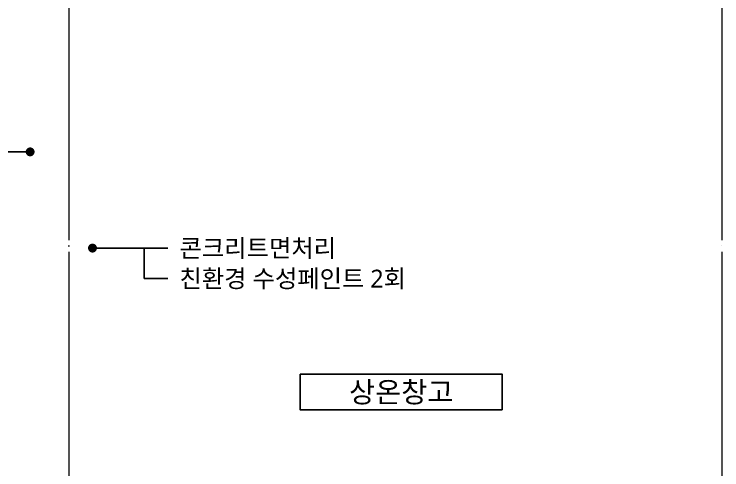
# Model space of a CAD drawing. Header units: millimetres. Extents: x -420989 to -259189, y -1306565 to -1134794.
# Drawn here: x -282344 to -270424, y -1154615 to -1146940 of the extents above; entities that cross this region are included whole.
import ezdxf
from ezdxf.enums import TextEntityAlignment as Align

# ---------------------------------------------------------------- set-up
doc = ezdxf.new("R2010")
doc.units = ezdxf.units.MM
doc.header["$LTSCALE"] = 100
doc.header["$MEASUREMENT"] = 0
doc.linetypes.add('CEN', pattern=[62, 60, -1, 0, -1])
for name, color, linetype, lineweight in [('A-AXIS-LINE', 1, 'CEN', 15), ('A-MKXS-TEXT1', 3, 'CONTINUOUS', 25), ('A-MKXX-NAME', 3, 'CONTINUOUS', 25), ('A-MKXX-SYMB', 7, 'CONTINUOUS', 25)]:
    doc.layers.add(name, color=color, linetype=linetype, lineweight=lineweight)
doc.layers.add('A-MKXS-LEAD', color=7, linetype='CONTINUOUS')
doc.styles.add('맑은고딕', font='malgun.ttf')

msp = doc.modelspace()

# ---------------------------------------------------------------- linework, layer by layer
at = {"layer": 'A-AXIS-LINE'}
for p, q in [((-281424.4, -1138544.2), (-281424.4, -1183044.2)), ((-270424.4, -1138544.2), (-270424.4, -1180738.7))]:
    msp.add_line(p, q, dxfattribs=at)
at = {"layer": 'A-MKXS-LEAD'}
for p, q in [((-282074.4, -1149259.3), (-282786.3, -1149259.3)), ((-281024.3, -1150880.2), (-279754.2, -1150880.2)), ((-280155.6, -1150880.2), (-280155.6, -1151393.7)), ((-279755.6, -1151393.7), (-280155.6, -1151393.7))]:
    msp.add_line(p, q, dxfattribs=at)
at = {"layer": 'A-MKXS-LEAD', "const_width": 75}
for points in [[(-282111.9, -1149259.3, 1), (-282036.9, -1149259.3, 1)], [(-280986.8, -1150880.2, -1), (-281061.8, -1150880.2, -1)]]:
    msp.add_lwpolyline(points, format="xyb", close=True, dxfattribs=at)
at = {"layer": 'A-MKXX-SYMB'}
msp.add_lwpolyline([(-274124.4, -1153605.3), (-277524.4, -1153605.3), (-277524.4, -1153005.3), (-274124.4, -1153005.3)], close=True, dxfattribs=at)

# ---------------------------------------------------------------- texts
at = {"layer": 'A-MKXS-TEXT1', "style": '맑은고딕'}
for s, p in [('콘크리트면처리', (-279557.9, -1150880.2)), ('친환경 수성페인트 2회', (-279559.2, -1151393.7))]:
    msp.add_text(s, height=300, dxfattribs=at).set_placement(p, align=Align.MIDDLE_LEFT)
at = {"layer": 'A-MKXX-NAME', "style": '맑은고딕'}
msp.add_text('상온창고', height=350, dxfattribs=at).set_placement((-275824.4, -1153305.3), align=Align.MIDDLE_CENTER)

doc.saveas('drawing.dxf')
